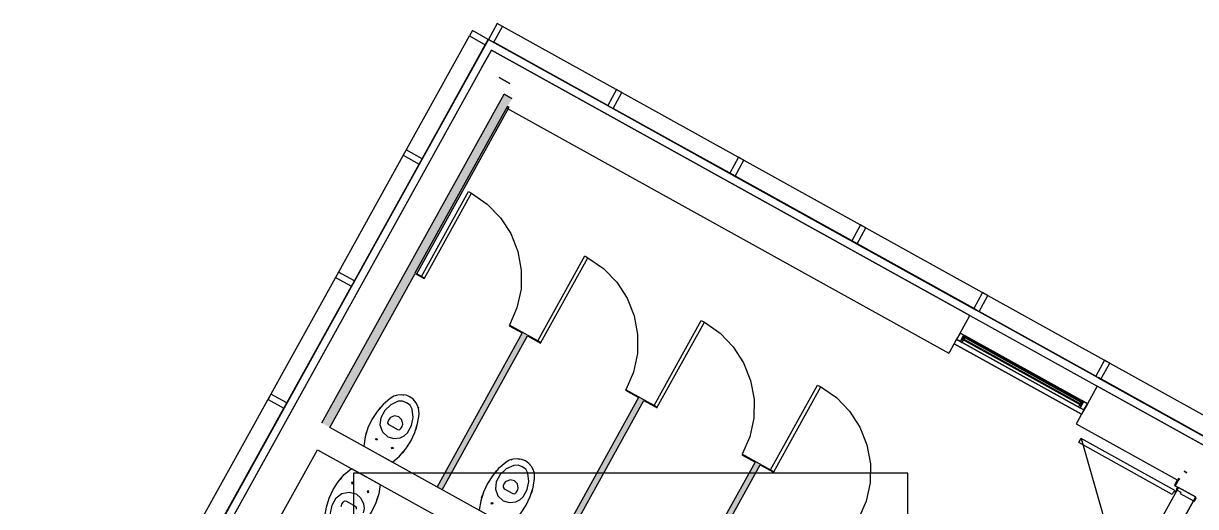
# Model space of a CAD drawing. Header units: metres. Extents: x 2.5 to 42.6, y 0.9 to 31.9.
# Drawn here: x 26.829 to 30.634, y 30.342 to 31.909 of the extents above; entities that cross this region are included whole.
import ezdxf

# ---------------------------------------------------------------- set-up
doc = ezdxf.new("R2010")
doc.units = ezdxf.units.M
for name, color, linetype in [('ARREDI', 9, 'Continuous'), ('INFISSI_VETRATE', 4, 'Continuous'), ('PARETI_STRUTTURE', 7, 'Continuous'), ('PILASTRI_SETTI', 8, 'Continuous'), ('WAYFINDING_RIQUADRI', 7, 'Continuous')]:
    doc.layers.add(name, color=color, linetype=linetype)

msp = doc.modelspace()

# ---------------------------------------------------------------- linework, layer by layer
at = {"layer": 'ARREDI'}
for points in [[(28.3379, 31.8574), (27.8989, 31.0653)], [(29.13, 31.4183), (28.463, 31.788)], [(29.9221, 30.9793), (29.13, 31.4183)], [(27.8989, 31.0653), (27.3502, 30.0752)], [(30.7141, 30.5403), (30.3181, 30.7598), (29.9221, 30.9793)], [(29.9309, 30.9749), (30.2734, 30.7851)], [(28.0451, 30.6832), (28.0209, 30.6717), (28.0014, 30.6533), (27.9885, 30.6298)], [(28.0373, 30.7017), (28.0394, 30.7027), (28.0409, 30.7028)], [(28.0727, 30.6788), (28.0594, 30.6842), (28.0451, 30.6832)], [(28.0602, 30.7043), (28.0617, 30.7044), (28.0639, 30.7037)], [(28.091, 30.6578), (28.0842, 30.6704), (28.0727, 30.6788)], [(28.0985, 30.6846), (28.1002, 30.6831), (28.1009, 30.6818)], [(27.9831, 30.6574), (27.986, 30.6616), (27.9897, 30.6651)], [(28.0599, 30.6092), (28.0574, 30.6232), (28.0475, 30.6333), (28.0336, 30.6363), (28.0204, 30.6311)], [(28.0757, 30.5814), (28.0888, 30.6048), (28.094, 30.6312), (28.091, 30.6578)], [(28.1099, 30.6646), (28.1106, 30.6632), (28.1108, 30.661)], [(27.9885, 30.6298), (27.9858, 30.6064), (27.9941, 30.5843), (28.0115, 30.5684)], [(28.0115, 30.6182), (28.0108, 30.6122), (28.0146, 30.6074)], [(28.0154, 30.6252), (28.0115, 30.6182)], [(28.0146, 30.6075), (28.0429, 30.5917)], [(28.0204, 30.6311), (28.0176, 30.6284), (28.0154, 30.6252)], [(28.0536, 30.5948), (28.0576, 30.6019)], [(28.0576, 30.6019), (28.0591, 30.6054), (28.0599, 30.6092)], [(28.105, 30.6012), (28.104, 30.5962), (28.102, 30.5915)], [(27.9411, 30.5773), (27.942, 30.5823), (27.944, 30.587)], [(28.0115, 30.5684), (28.0314, 30.5623), (28.052, 30.5647)], [(28.0429, 30.5917), (28.0489, 30.5911), (28.0536, 30.5948)], [(28.052, 30.5647), (28.0651, 30.5713), (28.0757, 30.5814)], [(28.063, 30.5211), (28.0601, 30.5169), (28.0564, 30.5134)], [(28.4123, 30.4939), (28.4143, 30.4949), (28.4158, 30.495)], [(28.4352, 30.4965), (28.4367, 30.4966), (28.4388, 30.4959)], [(27.8071, 30.3101), (27.812, 30.3401), (27.8209, 30.3692), (27.8338, 30.3967), (27.8503, 30.4223), (27.8702, 30.4453), (27.8931, 30.4653)], [(27.8931, 30.4653), (27.9867, 30.4134)], [(28.358, 30.4496), (28.3609, 30.4538), (28.3646, 30.4573)], [(28.4201, 30.4754), (28.3959, 30.4639), (28.3764, 30.4454), (28.3634, 30.4219)], [(28.4476, 30.471), (28.4344, 30.4764), (28.4201, 30.4754)], [(28.466, 30.45), (28.4592, 30.4626), (28.4476, 30.471)], [(28.4506, 30.3736), (28.4637, 30.397), (28.469, 30.4233), (28.466, 30.45)], [(28.4734, 30.4767), (28.4751, 30.4753), (28.4758, 30.4739)], [(28.4848, 30.4567), (28.4855, 30.4554), (28.4857, 30.4531)], [(27.8636, 30.4376), (27.8599, 30.4341), (27.857, 30.4299)], [(27.9867, 30.4134), (27.9819, 30.3834), (27.9729, 30.3543), (27.9601, 30.3267), (27.9435, 30.3012), (27.9236, 30.2782), (27.9007, 30.2582)], [(28.3634, 30.4219), (28.3608, 30.3985), (28.3691, 30.3765), (28.3864, 30.3606)], [(28.3865, 30.4103), (28.3858, 30.4044), (28.3895, 30.3996)], [(28.3904, 30.4174), (28.3865, 30.4103)], [(28.3953, 30.4233), (28.3926, 30.4206), (28.3904, 30.4174)], [(28.4348, 30.4014), (28.4323, 30.4153), (28.4224, 30.4255), (28.4085, 30.4285), (28.3953, 30.4233)], [(27.8289, 30.2932), (27.8259, 30.3198), (27.8312, 30.3461), (27.8443, 30.3696)], [(27.8443, 30.3696), (27.8627, 30.3842), (27.8858, 30.3889), (27.9085, 30.3826)], [(27.9085, 30.3826), (27.9242, 30.369), (27.9331, 30.3502)], [(27.9759, 30.364), (27.9779, 30.3687), (27.9789, 30.3737)], [(28.316, 30.3695), (28.317, 30.3745), (28.319, 30.3792)], [(28.3895, 30.3996), (28.4179, 30.3839)], [(28.4179, 30.3839), (28.4239, 30.3832), (28.4286, 30.387)], [(28.427, 30.3569), (28.44, 30.3635), (28.4506, 30.3736)], [(28.4286, 30.387), (28.4325, 30.3941)], [(28.4325, 30.3941), (28.434, 30.3976), (28.4349, 30.4014)], [(28.4799, 30.3934), (28.4789, 30.3884), (28.477, 30.3837)], [(27.8179, 30.3595), (27.8159, 30.3548), (27.815, 30.3498)], [(27.8601, 30.3418), (27.8609, 30.3456), (27.8624, 30.3491)], [(27.8624, 30.3491), (27.8663, 30.3562)], [(27.8663, 30.3562), (27.871, 30.3599), (27.877, 30.3593)], [(27.877, 30.3593), (27.9054, 30.3435)], [(27.9054, 30.3435), (27.9091, 30.3388), (27.9084, 30.3328)], [(27.9331, 30.3502), (27.9344, 30.3356), (27.9315, 30.3212)], [(28.3864, 30.3606), (28.4063, 30.3545), (28.427, 30.3569)]]:
    msp.add_lwpolyline(points, dxfattribs=at)
for points in [[(28.3376, 31.8576), (28.1181, 31.4615), (28.1184, 31.4613), (28.338, 31.8574)], [(28.3379, 31.8574), (28.734, 31.6378), (28.7342, 31.6382), (28.3381, 31.8577)], [(28.734, 31.6379), (29.13, 31.4183), (29.1302, 31.4187), (28.7342, 31.6382)], [(28.1181, 31.4615), (27.8986, 31.0655), (27.8989, 31.0653), (28.1184, 31.4613)], [(29.13, 31.4183), (29.526, 31.1988), (29.5262, 31.1992), (29.1302, 31.4187)], [(29.526, 31.1988), (29.9221, 30.9793), (29.9223, 30.9797), (29.5262, 31.1992)], [(27.8986, 31.0655), (27.6791, 30.6695), (27.6794, 30.6693), (27.8989, 31.0653)], [(29.8704, 30.8779), (29.8809, 30.8967), (29.8871, 30.8932), (29.8877, 30.8944), (29.8694, 30.9045), (29.8583, 30.8846)], [(29.8704, 30.8779), (29.8764, 30.8745), (29.8798, 30.8806), (29.8738, 30.8839)], [(29.8807, 30.8823), (29.8778, 30.8839), (29.8769, 30.8822), (29.8798, 30.8806)], [(29.8851, 30.8897), (29.8807, 30.8922), (29.8776, 30.8867), (29.8821, 30.8842)], [(29.8834, 30.8953), (29.8826, 30.8939), (29.886, 30.8919), (29.8868, 30.8934)], [(30.3181, 30.7598), (30.9156, 30.4287), (30.9158, 30.429), (30.3183, 30.7602)], [(28.0192, 30.6928), (27.9964, 30.6727), (27.9764, 30.6498), (27.9599, 30.6242), (27.947, 30.5967), (27.9381, 30.5676), (27.9332, 30.5376), (28.0268, 30.4857), (28.0497, 30.5057), (28.0696, 30.5287), (28.0862, 30.5542), (28.099, 30.5818), (28.108, 30.6109), (28.1128, 30.6409), (28.1125, 30.6544), (28.1091, 30.6675), (28.1029, 30.6795), (28.094, 30.6897), (28.0831, 30.6976), (28.0706, 30.7027), (28.0572, 30.7047), (28.0438, 30.7037), (28.0309, 30.6997)], [(30.2594, 30.6623), (30.2628, 30.6683), (30.2568, 30.6716), (30.2535, 30.6656)], [(30.2578, 30.6733), (30.2568, 30.6716), (30.2597, 30.67), (30.2606, 30.6717)], [(30.2617, 30.681), (30.2587, 30.6755), (30.2631, 30.673), (30.2662, 30.6785)], [(30.2594, 30.6623), (30.2716, 30.6555), (30.2826, 30.6755), (30.2643, 30.6857), (30.2636, 30.6845), (30.2698, 30.6811)], [(30.2674, 30.6824), (30.2639, 30.6844), (30.2631, 30.6829), (30.2666, 30.681)], [(27.6791, 30.6695), (27.4596, 30.2734), (27.4599, 30.2732), (27.6794, 30.6693)], [(27.9774, 30.5587), (27.9732, 30.5575), (27.972, 30.5616), (27.9762, 30.5628)], [(28.0285, 30.5304), (28.0243, 30.5292), (28.0231, 30.5333), (28.0273, 30.5345)], [(28.3942, 30.485), (28.3713, 30.4649), (28.3514, 30.4419), (28.3348, 30.4164), (28.322, 30.3889), (28.313, 30.3598), (28.3082, 30.3298), (28.4017, 30.2779), (28.4247, 30.2979), (28.4446, 30.3209), (28.4611, 30.3464), (28.474, 30.374), (28.4829, 30.4031), (28.4878, 30.4331), (28.4874, 30.4466), (28.4841, 30.4597), (28.4778, 30.4716), (28.469, 30.4819), (28.4581, 30.4898), (28.4455, 30.4949), (28.4322, 30.4969), (28.4187, 30.4959), (28.4058, 30.4918)], [(27.8986, 30.4167), (27.8974, 30.4208), (27.8933, 30.4196), (27.8945, 30.4155)], [(27.9497, 30.3884), (27.9486, 30.3925), (27.9444, 30.3913), (27.9456, 30.3872)], [(28.3523, 30.3509), (28.3482, 30.3497), (28.347, 30.3538), (28.3511, 30.355)]]:
    msp.add_lwpolyline(points, close=True, dxfattribs=at)
at = {"layer": 'INFISSI_VETRATE'}
for points in [[(29.8868, 30.8789), (29.8885, 30.8807)], [(29.8932, 30.8853), (29.8949, 30.887)], [(29.9047, 30.869), (29.9064, 30.8707)], [(29.9111, 30.8754), (29.9128, 30.8771)], [(29.929, 30.8654), (29.9307, 30.8672)], [(29.9226, 30.8591), (29.9243, 30.8608)], [(29.9405, 30.8491), (29.9423, 30.8509)], [(29.9469, 30.8555), (29.9486, 30.8572)], [(29.9584, 30.8392), (29.9602, 30.8409)], [(29.9648, 30.8456), (29.9665, 30.8473)], [(29.9763, 30.8293), (29.9781, 30.831)], [(29.9827, 30.8357), (29.9845, 30.8374)], [(30.0006, 30.8257), (30.0024, 30.8275)], [(29.9943, 30.8194), (29.996, 30.8211)], [(30.0122, 30.8094), (30.0139, 30.8112)], [(30.0185, 30.8158), (30.0203, 30.8175)], [(30.0301, 30.7995), (30.0318, 30.8012)], [(30.0365, 30.8059), (30.0382, 30.8076)], [(30.048, 30.7896), (30.0497, 30.7913)], [(30.0544, 30.7959), (30.0561, 30.7977)], [(30.0723, 30.786), (30.074, 30.7878)], [(30.0659, 30.7796), (30.0676, 30.7814)], [(30.0838, 30.7697), (30.0856, 30.7714)], [(30.0902, 30.7761), (30.0919, 30.7778)], [(30.1017, 30.7598), (30.1035, 30.7615)], [(30.1081, 30.7662), (30.1098, 30.7679)], [(30.1196, 30.7499), (30.1214, 30.7516)], [(30.126, 30.7562), (30.1278, 30.758)], [(30.1439, 30.7463), (30.1457, 30.748)], [(30.1376, 30.7399), (30.1393, 30.7417)], [(30.1555, 30.73), (30.1572, 30.7317)], [(30.1618, 30.7364), (30.1636, 30.7381)], [(30.1734, 30.7201), (30.1751, 30.7218)], [(30.1798, 30.7264), (30.1815, 30.7282)], [(30.1913, 30.7101), (30.193, 30.7119)], [(30.1977, 30.7165), (30.1994, 30.7182)], [(30.2092, 30.7002), (30.2109, 30.7019)], [(30.2156, 30.7066), (30.2173, 30.7083)], [(30.2271, 30.6903), (30.2289, 30.692)], [(30.2335, 30.6967), (30.2352, 30.6984)], [(30.245, 30.6804), (30.2468, 30.6821)], [(30.2514, 30.6867), (30.2531, 30.6885)]]:
    msp.add_lwpolyline(points, dxfattribs=at)
at = {"layer": 'PARETI_STRUTTURE'}
for points in [[(28.384, 31.8998), (28.3668, 31.9094), (28.3381, 31.8577)], [(28.3554, 31.8482), (28.384, 31.8998)], [(28.7628, 31.6899), (28.384, 31.8998)], [(28.0664, 31.4902), (28.2764, 31.869)], [(28.2859, 31.8862), (28.2764, 31.869)], [(28.2764, 31.869), (28.3281, 31.8403)], [(28.3376, 31.8576), (28.286, 31.8862)], [(28.1229, 31.4701), (28.3281, 31.8403)], [(28.3162, 31.7654), (28.3479, 31.8226), (30.6838, 30.5279)], [(29.8694, 30.9046), (29.9011, 30.9617), (28.3479, 31.8226), (28.3162, 31.7654)], [(28.7256, 31.643), (28.3554, 31.8482)], [(28.3162, 31.7654), (27.06, 29.4989), (26.8285, 29.0813), (26.8857, 29.0497)], [(28.3162, 31.7654), (27.3773, 30.0714), (27.4345, 30.0397)], [(28.4078, 31.7146), (28.3734, 31.7337)], [(28.3734, 31.7337), (28.4079, 31.7146)], [(27.7972, 30.613), (28.3888, 31.6802)], [(27.7972, 30.613), (28.3888, 31.6802), (28.4146, 31.6659)], [(28.4146, 31.6659), (28.3888, 31.6802)], [(29.1588, 31.4703), (28.7628, 31.6899)], [(28.1008, 31.0997), (28.4003, 31.6401)], [(28.1008, 31.0997), (28.4003, 31.6401), (28.3974, 31.6349), (29.8331, 30.8391), (29.836, 30.8443)], [(28.1059, 31.0969), (28.4054, 31.6372), (28.4003, 31.6401)], [(29.1216, 31.4235), (28.7428, 31.6334)], [(27.8469, 31.0941), (28.0664, 31.4901)], [(29.1674, 31.4656), (29.1502, 31.4751)], [(29.5549, 31.2508), (29.1588, 31.4704)], [(27.9034, 31.0741), (28.1133, 31.4529)], [(29.5176, 31.204), (29.1388, 31.4139)], [(28.1206, 31.0887), (28.2733, 31.3642)], [(28.1309, 31.083), (28.2836, 31.3585)], [(28.2733, 31.3642), (28.2836, 31.3585)], [(28.2836, 31.3585), (28.3344, 31.3234), (28.3774, 31.2791), (28.4109, 31.2273), (28.4337, 31.1699), (28.4448, 31.1091), (28.4439, 31.0474), (28.4309, 30.987), (28.4064, 30.9303)], [(29.9509, 31.0313), (29.5549, 31.2508)], [(29.9137, 30.9844), (29.5348, 31.1944)], [(28.4984, 30.8794), (28.6511, 31.1549)], [(28.5087, 30.8736), (28.6614, 31.1491)], [(28.6511, 31.1549), (28.6614, 31.1491)], [(28.6614, 31.1491), (28.7122, 31.114), (28.7552, 31.0697), (28.7887, 31.0179), (28.8115, 30.9605), (28.8226, 30.8997), (28.8217, 30.838), (28.8087, 30.7776), (28.7842, 30.7209)], [(27.6274, 30.6981), (27.8469, 31.0941)], [(27.8231, 30.5987), (28.0998, 31.098)], [(27.8517, 31.1027), (27.8422, 31.0855)], [(28.0998, 31.098), (28.13, 31.0813), (28.1309, 31.083)], [(28.1309, 31.083), (28.1059, 31.0969)], [(27.6839, 30.6781), (27.8938, 31.0569)], [(29.9595, 31.0266), (29.9423, 31.0361)], [(30.3469, 30.8118), (29.9509, 31.0313)], [(28.8761, 30.67), (29.0288, 30.9455)], [(28.8865, 30.6642), (29.0392, 30.9397)], [(29.0288, 30.9455), (29.0392, 30.9397)], [(29.0392, 30.9397), (29.09, 30.9047), (29.133, 30.8603), (29.1665, 30.8085), (29.1893, 30.7511), (29.2004, 30.6903), (29.1994, 30.6286), (29.1865, 30.5682), (29.162, 30.5115)], [(30.3097, 30.7649), (29.9309, 30.9749)], [(28.448, 30.905), (28.1712, 30.4057)], [(28.5087, 30.8736), (28.4064, 30.9303), (28.4055, 30.9286), (28.448, 30.905)], [(29.8503, 30.8701), (29.8694, 30.9045)], [(30.076, 30.79), (29.8694, 30.9046)], [(28.1884, 30.3961), (28.4652, 30.8955)], [(28.4652, 30.8955), (28.5077, 30.8719), (28.5087, 30.8736)], [(29.836, 30.8443), (29.8503, 30.8701)], [(30.2826, 30.6755), (30.2635, 30.6411), (29.8503, 30.8701), (29.8583, 30.8846)], [(29.8503, 30.8701), (30.2635, 30.6411), (30.2492, 30.6152)], [(29.8583, 30.8846), (29.8764, 30.8746)], [(29.8764, 30.8746), (30.2535, 30.6656)], [(29.8765, 30.8846), (30.262, 30.671), (30.2631, 30.673), (29.8776, 30.8867)], [(29.8766, 30.8744), (30.2532, 30.6657)], [(29.8877, 30.8944), (30.2643, 30.6857)], [(30.2643, 30.6857), (29.8877, 30.8944)], [(30.1939, 30.7247), (30.0016, 30.8313)], [(30.0016, 30.8313), (30.1939, 30.7247)], [(30.2826, 30.6755), (30.076, 30.79)], [(30.9444, 30.4807), (30.3469, 30.8118)], [(30.9072, 30.4338), (30.3269, 30.7554)], [(28.8865, 30.6642), (28.7842, 30.7209), (28.7832, 30.7192), (28.8258, 30.6956)], [(29.2539, 30.4606), (29.4066, 30.7361)], [(29.2643, 30.4548), (29.417, 30.7303)], [(29.4066, 30.7361), (29.417, 30.7303)], [(29.417, 30.7303), (29.4678, 30.6953), (29.5108, 30.6509), (29.5443, 30.5991), (29.5671, 30.5417), (29.5782, 30.4809), (29.5772, 30.4192), (29.5643, 30.3588), (29.5398, 30.3021)], [(30.6818, 30.529), (30.3143, 30.7327), (30.2826, 30.6755)], [(27.4079, 30.3021), (27.6274, 30.6981)], [(28.8258, 30.6956), (28.549, 30.1963)], [(28.5662, 30.1867), (28.843, 30.6861)], [(28.843, 30.6861), (28.8855, 30.6625), (28.8865, 30.6642)], [(27.4643, 30.282), (27.6743, 30.6608)], [(30.2535, 30.6656), (30.2712, 30.6557)], [(30.2716, 30.6555), (30.2635, 30.6411)], [(29.3046, 29.7775), (27.8231, 30.5986)], [(30.2492, 30.6152), (30.2464, 30.6101), (30.5746, 30.4282)], [(30.5658, 30.388), (30.5624, 30.3899), (30.5576, 30.3813), (30.2545, 30.5493), (30.2622, 30.563), (30.4003, 30.0813)], [(30.5658, 30.388), (30.5687, 30.3932), (30.2622, 30.563)], [(27.5062, 30.027), (27.783, 30.5263)], [(27.783, 30.5263), (29.2645, 29.7052)], [(29.2036, 30.4862), (28.9268, 29.9869)], [(29.2643, 30.4548), (29.162, 30.5115), (29.161, 30.5098), (29.2036, 30.4862)], [(28.944, 29.9774), (29.2208, 30.4767)], [(29.2208, 30.4767), (29.2633, 30.4531), (29.2643, 30.4548)], [(30.5969, 30.4563), (30.6055, 30.4515)], [(30.6055, 30.4515), (30.5969, 30.4563)], [(30.5746, 30.4282), (30.565, 30.4109), (30.5702, 30.4081)], [(30.5702, 30.4081), (30.5788, 30.4033)], [(30.5754, 30.4052), (30.5706, 30.3966), (30.574, 30.3947)], [(30.5774, 30.4333), (30.5826, 30.4305)], [(30.5826, 30.4305), (30.5774, 30.4333)], [(29.4151, 28.3038), (30.574, 30.3947)], [(30.3984, 30.0779), (30.574, 30.3947)], [(30.574, 30.3947), (30.5785, 30.4028)], [(30.5788, 30.4033), (30.6339, 30.3728)], [(30.6339, 30.3728), (30.6272, 30.3607), (30.6307, 30.3588), (30.6373, 30.3709)], [(29.4721, 28.2767), (30.6272, 30.3607)], [(30.6272, 30.3607), (30.4554, 30.0508)]]:
    msp.add_lwpolyline(points, dxfattribs=at)
for points in [[(28.3381, 31.8577), (28.3554, 31.8482), (28.384, 31.8998), (28.3668, 31.9094)], [(28.2859, 31.8862), (28.2764, 31.869), (28.3281, 31.8403), (28.3376, 31.8576)], [(28.7256, 31.643), (28.7428, 31.6334), (28.7714, 31.6851), (28.7542, 31.6946)], [(28.0712, 31.4988), (28.0617, 31.4815), (28.1133, 31.4529), (28.1229, 31.4701)], [(29.1216, 31.4235), (29.1388, 31.4139), (29.1674, 31.4656), (29.1502, 31.4751)], [(29.5176, 31.204), (29.5349, 31.1944), (29.5635, 31.2461), (29.5463, 31.2556)], [(27.8517, 31.1027), (27.8422, 31.0855), (27.8938, 31.0569), (27.9034, 31.0741)], [(29.9137, 30.9844), (29.9309, 30.9749), (29.9595, 31.0266), (29.9423, 31.0361)], [(30.2826, 30.6755), (29.8694, 30.9046), (29.8583, 30.8846), (30.2716, 30.6555)], [(29.8765, 30.8846), (29.8776, 30.8867), (30.2631, 30.673), (30.262, 30.671)], [(30.2662, 30.6785), (29.8807, 30.8922), (29.8818, 30.8943), (30.2673, 30.6806)], [(30.2673, 30.6806), (29.8818, 30.8943), (29.8807, 30.8922), (30.2662, 30.6785)], [(30.3097, 30.7649), (30.3269, 30.7554), (30.3555, 30.8071), (30.3383, 30.8166)], [(27.6322, 30.7067), (27.6227, 30.6895), (27.6743, 30.6608), (27.6838, 30.6781)], [(30.6272, 30.3607), (30.6339, 30.3728), (30.5788, 30.4033), (30.574, 30.3947), (30.5861, 30.388), (30.5842, 30.3846)]]:
    msp.add_lwpolyline(points, close=True, dxfattribs=at)
at = {"layer": 'PILASTRI_SETTI'}
for points in [[(27.8231, 30.5987), (28.4146, 31.6659), (27.7972, 30.613), (28.3888, 31.6802)], [(28.1059, 31.0969), (28.4054, 31.6372), (28.1008, 31.0997), (28.4003, 31.6401)], [(28.1884, 30.3961), (28.4652, 30.8955), (28.1712, 30.4057), (28.448, 30.905)], [(28.5662, 30.1867), (28.843, 30.6861), (28.549, 30.1963), (28.8258, 30.6956)], [(28.944, 29.9774), (29.2208, 30.4767), (28.9268, 29.9869), (29.2036, 30.4862)], [(30.5702, 30.4081), (30.5826, 30.4305), (30.565, 30.4109), (30.5774, 30.4333)]]:
    msp.add_solid(points, dxfattribs=at)
at = {"layer": 'WAYFINDING_RIQUADRI'}
msp.add_lwpolyline([(27.9, 29.95), (29.7, 29.95), (29.7, 30.45), (27.9, 30.45)], close=True, dxfattribs=at)

doc.saveas('drawing.dxf')
